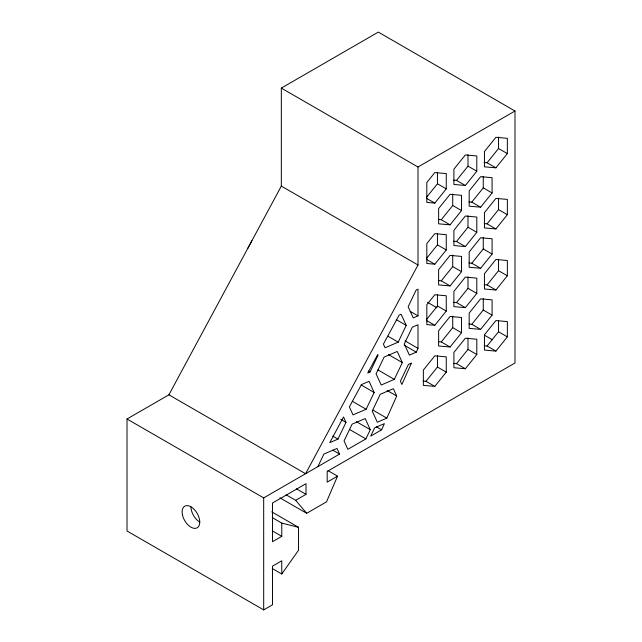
<?xml version="1.0" encoding="UTF-8"?>
<svg xmlns="http://www.w3.org/2000/svg" width="642" height="642" viewBox="0 0 642 642"><rect width="100%" height="100%" fill="white"/><g stroke="black" fill="none" stroke-linecap="round" stroke-linejoin="round"><path stroke-width="0.96" d="M272.256 568.515L281.766 574.012L281.766 560.771L272.513 566.116L272.513 604.812L263.693 609.9L127.02 530.998L127.012 419.001L168.902 394.814L281.324 186.092L281.324 88.098L378.315 32.1L514.988 111.01L514.988 362.995L327.179 471.429L327.179 482.118L337.54 476.139L328.022 470.65M417.998 348.365L417.998 324.756L412.292 327.203L404.283 343.984L409.387 355.122L416.305 352.153L417.998 348.365L405.022 340.87M417.998 315.872L417.998 289.197L416.177 289.983L408.16 306.756L413.263 317.902L417.998 315.872L410.214 311.378M337.54 476.139L326.513 501.851L306.675 513.303L279.864 497.823M381.629 429.811L384.381 423.648L374.655 427.821L370.683 436.135L381.629 429.811L376.437 426.818M386.837 418.143L396.716 396.018L393.353 388.675L380.233 394.308L372.224 411.089L377.327 422.227L386.837 418.143L372.994 410.158M247.796 248.342L251.913 240.702M317.886 466.614L323.881 454.071L336.994 448.437L339.586 454.087L263.685 497.903L127.012 419.001M337.965 439.128L345.982 422.356L343.526 416.995L329.819 442.627L337.965 439.128L332.781 436.135M370.025 372.023L378.042 355.251L377.737 354.577L367.746 373.01L370.025 372.023L368.299 371.028M366.149 409.251L374.158 392.479L369.054 381.332L361.462 384.59L349.368 406.9L353.028 414.884L366.149 409.251L352.306 401.258M398.209 342.146L406.217 325.374L401.114 314.227L399.155 315.07L383.41 344.112L385.088 347.779L398.209 342.146L387.824 336.151M365.884 438.903L370.282 429.699L365.178 418.56L352.057 424.193L344.04 440.966L347.86 449.304L365.884 438.903L349.449 429.418M394.324 379.374L402.341 362.594L397.238 351.455L384.117 357.088L376.1 373.861L381.204 385.007L394.324 379.374L377.889 369.88M281.324 88.098L417.998 167L418.014 264.994L305.576 473.724L168.902 394.814M281.766 574.012L298.53 550.234L298.53 527.331L271.718 511.851M426.593 197.271L437.443 183.773L437.443 172.321M434.811 203.113L446.262 188.868L446.262 173.589L434.811 172.57L426.818 182.513L426.818 202.399L434.811 203.113L426.794 198.482M453.669 180.129L456.534 180.386L467.994 166.142L467.994 154.682M465.354 185.482L476.805 171.229L476.805 155.958L465.354 154.931L453.902 169.183L453.902 184.455L465.354 185.482L456.534 180.386M438.398 219.492L441.263 219.749L452.722 205.504L452.722 194.044M484.22 162.498L487.085 162.755L498.537 148.503L498.537 137.051M450.082 224.844L461.534 210.592L461.534 195.32L450.082 194.293L438.63 208.546L438.63 223.817L450.082 224.844L441.263 219.749M495.897 167.843L507.357 153.599L507.357 138.327L495.897 137.3L484.445 151.552L484.445 166.824L495.897 167.843L487.085 162.755M426.593 258.365L437.443 244.867L437.443 233.407M468.949 201.861L471.806 202.118L483.266 187.865L483.266 176.414M434.811 264.207L446.262 249.955L446.262 234.683L434.811 233.656L426.818 243.607L426.818 263.493L434.811 264.207L426.794 259.577M480.625 207.206L492.077 192.961L492.077 177.682L480.625 176.662L469.174 190.915L469.174 206.186L480.625 207.206L471.806 202.118M453.669 241.223L456.534 241.48L467.994 227.228L467.994 215.776M465.354 246.568L476.805 232.324L476.805 217.044L465.354 216.025L453.902 230.277L453.902 245.549L465.354 246.568L456.534 241.48M438.398 280.586L441.263 280.843L452.722 266.59L452.722 255.139M484.22 223.585L487.085 223.841L498.537 209.597L498.537 198.137M450.082 285.931L461.534 271.678L461.534 256.407L450.082 255.388L438.63 269.632L438.63 284.912L450.082 285.931L441.263 280.843M495.897 228.937L507.357 214.685L507.357 199.413L495.897 198.386L484.445 212.638L484.445 227.91L495.897 228.937L487.085 223.841M426.593 319.451L437.443 305.953L437.443 294.501M468.949 262.947L471.806 263.204L483.266 248.96L483.266 237.5M434.811 325.293L446.262 311.041L446.262 295.769L434.811 294.75L426.818 304.693L426.818 324.579L434.811 325.293L426.794 320.663M480.625 268.3L492.085 254.047L492.085 238.776L480.625 237.749L469.174 252.001L469.174 267.273L480.625 268.3L471.806 263.204M453.669 302.31L456.534 302.567L467.994 288.322L467.994 276.863M465.354 307.654L476.805 293.41L476.805 278.138L465.354 277.111L453.902 291.364L453.902 306.635L465.354 307.654L456.534 302.567M438.398 341.672L441.263 341.929L452.722 327.677L452.722 316.225M484.22 284.679L487.085 284.936L498.537 270.683L498.537 259.232M450.082 347.017L461.534 332.773L461.534 317.501L450.082 316.474L438.63 330.726L438.63 345.998L450.082 347.017L441.263 341.929M495.897 290.023L507.357 275.771L507.357 260.5L495.897 259.48L484.445 273.725L484.445 289.004L495.897 290.023L487.085 284.936M423.126 381.035L425.991 381.292L437.443 367.039L437.443 355.588M468.949 324.041L471.806 324.298L483.266 310.046L483.266 298.594M434.811 386.38L446.262 372.135L446.262 356.864L434.811 355.837L423.359 370.089L423.359 385.361L434.811 386.38L425.991 381.292M480.625 329.386L492.077 315.134L492.077 299.862L480.625 298.843L469.174 313.087L469.174 328.359L480.625 329.386L471.806 324.298M453.669 363.404L456.534 363.661L467.994 349.409L467.994 337.957M465.354 368.749L476.805 354.496L476.805 339.225L465.354 338.206L453.902 352.45L453.902 367.722L465.354 368.749L456.534 363.661M484.22 345.765L487.085 346.022L498.537 331.77L498.537 320.318M495.897 351.11L507.357 336.865L507.357 321.594L495.897 320.567L484.445 334.819L484.445 350.091L495.897 351.11L487.085 346.022M417.998 167L514.988 111.01M286.139 494.83L295.657 500.319L306.017 494.34L306.017 483.651L272.513 502.991L272.513 541.679L281.766 536.335L281.766 523.102L272.256 517.612M281.766 523.102L298.53 527.331M281.324 186.092L418.014 264.994M498.537 148.503L507.357 153.599M467.994 166.142L476.805 171.229M483.266 187.865L492.077 192.961M498.537 209.597L507.357 214.685M437.443 183.773L446.262 188.868M452.722 205.504L461.534 210.592M467.994 227.228L476.805 232.324M483.266 248.96L492.085 254.047M498.537 270.683L507.357 275.771M437.443 244.867L446.262 249.955M452.722 266.59L461.534 271.678M467.994 288.322L476.805 293.41M483.266 310.046L492.077 315.134M498.537 331.77L507.357 336.865M437.443 305.953L446.262 311.041M427.564 302.342L437.066 307.823M484.574 335.26L492.35 339.746M452.722 327.677L461.534 332.773M467.994 349.409L476.805 354.496M396.708 319.877L406.217 325.374M404.195 345.163L416.305 352.153M437.443 367.039L446.262 372.135M388.498 354.609L402.341 362.594M387.198 390.529L396.716 396.018M361.189 384.983L374.158 392.479M356.438 421.714L370.282 429.699M340.79 419.362L345.982 422.356M332.668 450.09L339.586 454.087M296.5 488.843L306.017 494.34M272.256 530.846L281.766 536.335M295.657 500.319L306.675 513.303M263.685 497.903L263.693 609.9M199.766 522.082A12.471 7.198 60 0 1 190.947 506.811M411.394 363.155L401.884 384.446L400.399 381.212L408.416 364.431L411.394 363.155M182.424 514.715A12.471 7.198 60 0 0 197.182 527.796A12.471 7.198 60 0 0 193.226 508.48A12.471 7.198 60 0 0 182.424 514.715"/></g></svg>
